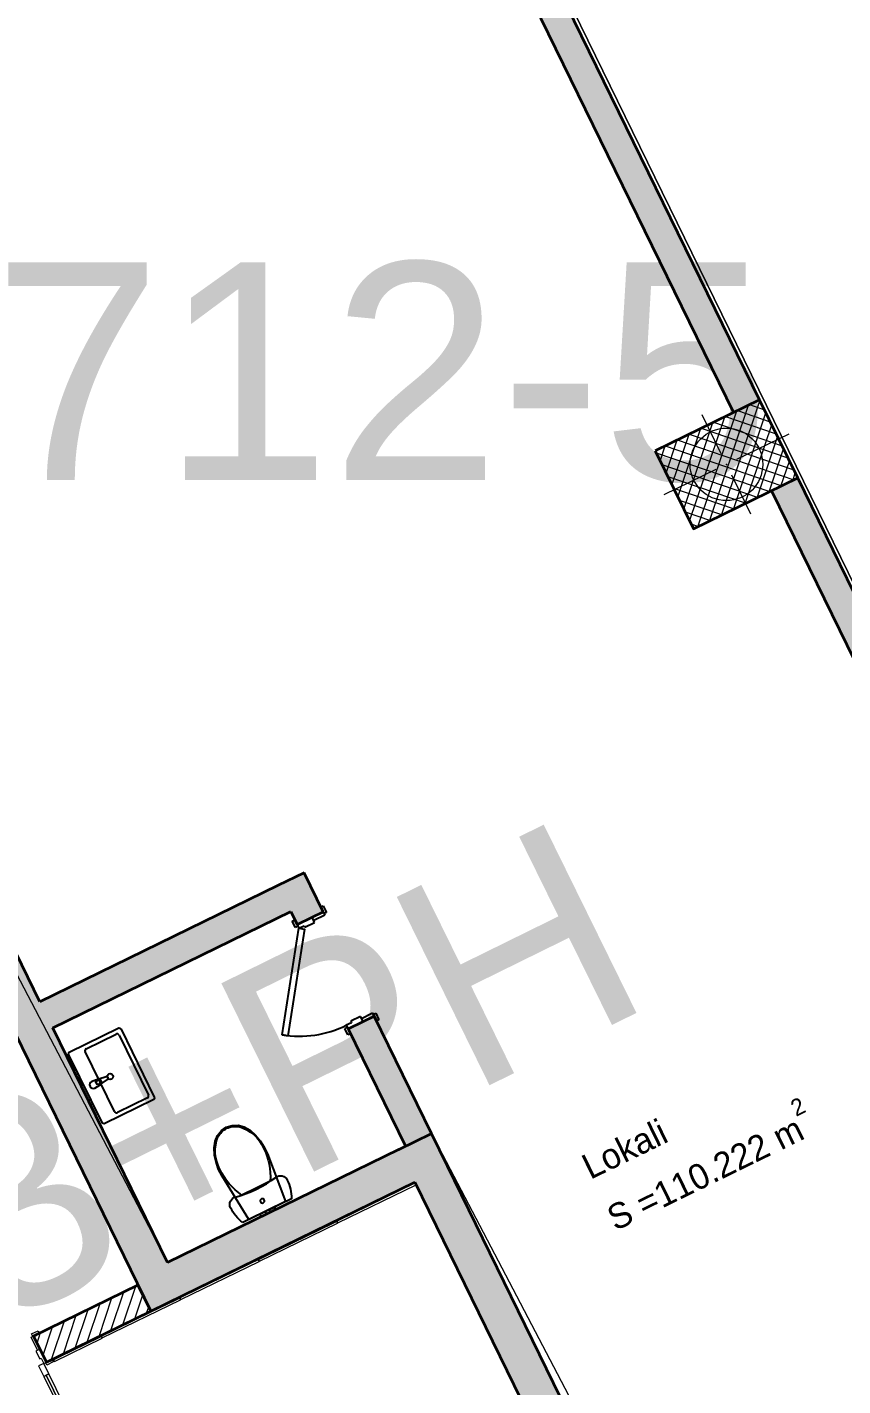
# Model space of a CAD drawing. Header units: metres. Extents: x 7511825 to 7512099, y 4692231 to 4692445.
# Drawn here: x 7511888.15 to 7511893.77, y 4692375.46 to 4692384.83 of the extents above; entities that cross this region are included whole.
import ezdxf
from ezdxf import colors
from ezdxf.entities.mleader import LeaderData, LeaderLine
from ezdxf.math import Vec2, Vec3

# ---------------------------------------------------------------- set-up
doc = ezdxf.new("R2010")
doc.units = ezdxf.units.M
doc.header["$XCLIPFRAME"] = 0
doc.set_wipeout_variables(frame=1)
doc.header["$PDMODE"] = 32
doc.header["$PDSIZE"] = 0.5
doc.linetypes.add('Wipeout_Contour', pattern=[1000, 0, -1000])
for name, color, linetype, lineweight in [('- lokalet e_Pen_No__132', 255, 'Continuous', 0), ('0_Pen_No__132', 255, 'Continuous', 0), ('A - Muret_Pen_No__7', 7, 'Continuous', 35), ('A - Perdhesa Polyine_Pen_No__6', 1, 'Continuous', 0), ('A - Sanitaria_Pen_No__42', 8, 'Continuous', 25), ('A - Shtyllat_Pen_No__1', 7, 'Continuous', 0), ('A - Shtyllat_Pen_No__7', 7, 'Continuous', 35), ('ARCHICAD Doors_Pen_No__42', 8, 'Continuous', 25), ('etazha', 7, 'Continuous', 0)]:
    doc.layers.add(name, color=color, linetype=linetype, lineweight=lineweight)
for name, color, linetype in [('- Pllakat_koridore_CD', 7, 'Continuous'), ('A - Muret', 7, 'Continuous'), ('A - Shtyllat', 7, 'Continuous'), ('fer +', 32, 'Continuous')]:
    doc.layers.add(name, color=color, linetype=linetype)
for name, color, linetype, lineweight, true_color in [('- Pllakat_koridore_CD_Pen_No__145', 7, 'Continuous', 20, 0x0077b0), ('2D Drafting - General_Pen_No__81', 7, 'Continuous', 20, 0x6a6a6a), ('ARCHICAD Doors_Pen_No__108', 7, 'Continuous', 13, 0xfd8379), ('parcelat e vjetra nr', 7, 'Continuous', 0, 0x848443)]:
    doc.layers.add(name, color=color, linetype=linetype, lineweight=lineweight, true_color=true_color)
doc.styles.add('GENERATED_STYLE_1', font='arial.ttf')
doc.styles.add('GENERATED_STYLE_3', font='ARIALN.TTF')
doc.styles.get("Standard").update_dxf_attribs({"font": 'arial.ttf'})
picture_1 = doc.add_image_def('image1.tif', size_in_pixel=(11235, 8447))
pattern_1 = [(44.99999999999999, (0, 0), (-45.96193909124158, 45.96193909124162), [])]

# ---------------------------------------------------------------- blocks, each defined once
blk = doc.blocks.new('Wall_141', base_point=(18048.00015142277, -9420.839652827637))
at = {"layer": '- Pllakat_koridore_CD_Pen_No__145', "linetype": 'Continuous', "lineweight": 0, "true_color": 0x0077b0}
blk.add_hatch(color=144, dxfattribs=at).paths.add_polyline_path([(18048.00015142277, -9400.839652827637), (17448.00015142277, -9400.839652827637), (17448.00015142277, -9420.839652827637), (18048.00015142277, -9420.839652827637)])
at = {"layer": '- Pllakat_koridore_CD_Pen_No__145', "color": 144, "linetype": 'Continuous', "lineweight": 20, "true_color": 0x0077b0, "flags": 128}
for points in [[(18048.00015142277, -9400.839652827637), (17448.00015142277, -9400.839652827637)], [(17448.00015142277, -9400.839652827637), (17448.00015142277, -9420.839652827637)], [(17448.00015142277, -9420.839652827637), (18048.00015142277, -9420.839652827637)], [(18048.00015142277, -9420.839652827637), (18048.00015142277, -9400.839652827637)]]:
    blk.add_lwpolyline(points, dxfattribs=at)
blk = doc.blocks.new('Wall_142', base_point=(18048.00015142277, -9420.839652827637))
at = {"color": 254, "linetype": 'Wipeout_Contour', "lineweight": 0, "ltscale": 80356.74196701619}
blk.add_wipeout([(18048.000151422762, -9400.839652827637), (17448.00015142277, -9400.839652827637), (17448.00015142277, -9420.839652827637), (18048.000151422762, -9420.839652827637)], dxfattribs=at).dxf.layer = '- Pllakat_koridore_CD'
at = {"layer": '- Pllakat_koridore_CD_Pen_No__145', "color": 144, "linetype": 'Continuous', "lineweight": 20, "true_color": 0x0077b0, "flags": 128}
for points in [[(18048.00015142277, -9400.839652827637), (17448.00015142277, -9400.839652827637)], [(17448.00015142277, -9400.839652827637), (17448.00015142277, -9420.839652827637)], [(17448.00015142277, -9420.839652827637), (18048.00015142277, -9420.839652827637)], [(18048.00015142277, -9420.839652827637), (18048.00015142277, -9400.839652827637)]]:
    blk.add_lwpolyline(points, dxfattribs=at)
blk = doc.blocks.new('Wall_143', base_point=(18650.00015142276, -9420.839652827637))
at = {"layer": '- Pllakat_koridore_CD_Pen_No__145', "linetype": 'Continuous', "lineweight": 0, "true_color": 0x0077b0}
blk.add_hatch(color=144, dxfattribs=at).paths.add_polyline_path([(18650.00004897139, -9400.839652827637), (18050.00015142277, -9400.839652827637), (18050.00015142277, -9420.839652827637), (18650.00004897139, -9420.839652827637)])
at = {"layer": '- Pllakat_koridore_CD_Pen_No__145', "color": 144, "linetype": 'Continuous', "lineweight": 20, "true_color": 0x0077b0, "flags": 128}
for points in [[(18650.00004897139, -9400.839652827637), (18050.00015142277, -9400.839652827637)], [(18050.00015142277, -9400.839652827637), (18050.00015142277, -9420.839652827637)], [(18050.00015142277, -9420.839652827637), (18650.00004897139, -9420.839652827637)], [(18650.00004897139, -9420.839652827637), (18650.00004897139, -9400.839652827637)]]:
    blk.add_lwpolyline(points, dxfattribs=at)
blk = doc.blocks.new('Wall_144', base_point=(18650.00015142276, -9420.839652827637))
at = {"color": 254, "linetype": 'Wipeout_Contour', "lineweight": 0, "ltscale": 82491.73119059877}
blk.add_wipeout([(18650.000048971386, -9400.839652827637), (18050.00015142277, -9400.839652827637), (18050.00015142277, -9420.839652827637), (18650.000048971386, -9420.839652827637)], dxfattribs=at).dxf.layer = '- Pllakat_koridore_CD'
at = {"layer": '- Pllakat_koridore_CD_Pen_No__145', "color": 144, "linetype": 'Continuous', "lineweight": 20, "true_color": 0x0077b0, "flags": 128}
for points in [[(18650.00004897139, -9400.839652827637), (18050.00015142277, -9400.839652827637)], [(18050.00015142277, -9400.839652827637), (18050.00015142277, -9420.839652827637)], [(18050.00015142277, -9420.839652827637), (18650.00004897139, -9420.839652827637)], [(18650.00004897139, -9420.839652827637), (18650.00004897139, -9400.839652827637)]]:
    blk.add_lwpolyline(points, dxfattribs=at)
blk = doc.blocks.new('Wall_145', base_point=(16844.00015142277, -9420.839652827637))
at = {"layer": '- Pllakat_koridore_CD_Pen_No__145', "linetype": 'Continuous', "lineweight": 0, "true_color": 0x0077b0}
blk.add_hatch(color=144, dxfattribs=at).paths.add_polyline_path([(16844.00015142277, -9400.839652827637), (16244.00015142277, -9400.839652827637), (16244.00015142277, -9420.839652827637), (16844.00015142277, -9420.839652827637)])
at = {"layer": '- Pllakat_koridore_CD_Pen_No__145', "color": 144, "linetype": 'Continuous', "lineweight": 20, "true_color": 0x0077b0, "flags": 128}
for points in [[(16844.00015142277, -9400.839652827637), (16244.00015142277, -9400.839652827637)], [(16244.00015142277, -9400.839652827637), (16244.00015142277, -9420.839652827637)], [(16244.00015142277, -9420.839652827637), (16844.00015142277, -9420.839652827637)], [(16844.00015142277, -9420.839652827637), (16844.00015142277, -9400.839652827637)]]:
    blk.add_lwpolyline(points, dxfattribs=at)
blk = doc.blocks.new('Wall_146', base_point=(16844.00015142277, -9420.839652827637))
at = {"color": 254, "linetype": 'Wipeout_Contour', "lineweight": 0, "ltscale": 76135.67463681748}
blk.add_wipeout([(16844.000151422762, -9400.839652827637), (16244.000151422768, -9400.839652827637), (16244.000151422768, -9420.839652827637), (16844.000151422762, -9420.839652827637)], dxfattribs=at).dxf.layer = '- Pllakat_koridore_CD'
at = {"layer": '- Pllakat_koridore_CD_Pen_No__145', "color": 144, "linetype": 'Continuous', "lineweight": 20, "true_color": 0x0077b0, "flags": 128}
for points in [[(16844.00015142277, -9400.839652827637), (16244.00015142277, -9400.839652827637)], [(16244.00015142277, -9400.839652827637), (16244.00015142277, -9420.839652827637)], [(16244.00015142277, -9420.839652827637), (16844.00015142277, -9420.839652827637)], [(16844.00015142277, -9420.839652827637), (16844.00015142277, -9400.839652827637)]]:
    blk.add_lwpolyline(points, dxfattribs=at)
blk = doc.blocks.new('Wall_147', base_point=(17446.00015142276, -9420.839652827637))
at = {"layer": '- Pllakat_koridore_CD_Pen_No__145', "linetype": 'Continuous', "lineweight": 0, "true_color": 0x0077b0}
blk.add_hatch(color=144, dxfattribs=at).paths.add_polyline_path([(17446.00015142276, -9400.839652827637), (16846.00015142277, -9400.839652827637), (16846.00015142277, -9420.839652827637), (17446.00015142276, -9420.839652827637)])
at = {"layer": '- Pllakat_koridore_CD_Pen_No__145', "color": 144, "linetype": 'Continuous', "lineweight": 20, "true_color": 0x0077b0, "flags": 128}
for points in [[(17446.00015142276, -9400.839652827637), (16846.00015142277, -9400.839652827637)], [(16846.00015142277, -9400.839652827637), (16846.00015142277, -9420.839652827637)], [(16846.00015142277, -9420.839652827637), (17446.00015142276, -9420.839652827637)], [(17446.00015142276, -9420.839652827637), (17446.00015142276, -9400.839652827637)]]:
    blk.add_lwpolyline(points, dxfattribs=at)
blk = doc.blocks.new('Wall_148', base_point=(17446.00015142276, -9420.839652827637))
at = {"color": 254, "linetype": 'Wipeout_Contour', "lineweight": 0, "ltscale": 78237.61465516838}
blk.add_wipeout([(17446.00015142277, -9400.839652827637), (16846.000151422773, -9400.839652827637), (16846.000151422773, -9420.839652827637), (17446.00015142277, -9420.839652827637)], dxfattribs=at).dxf.layer = '- Pllakat_koridore_CD'
at = {"layer": '- Pllakat_koridore_CD_Pen_No__145', "color": 144, "linetype": 'Continuous', "lineweight": 20, "true_color": 0x0077b0, "flags": 128}
for points in [[(17446.00015142276, -9400.839652827637), (16846.00015142277, -9400.839652827637)], [(16846.00015142277, -9400.839652827637), (16846.00015142277, -9420.839652827637)], [(16846.00015142277, -9420.839652827637), (17446.00015142276, -9420.839652827637)], [(17446.00015142276, -9420.839652827637), (17446.00015142276, -9400.839652827637)]]:
    blk.add_lwpolyline(points, dxfattribs=at)
blk = doc.blocks.new('Wall_159', base_point=(16242.00015142276, -9420.839652827637))
at = {"layer": '- Pllakat_koridore_CD_Pen_No__145', "linetype": 'Continuous', "lineweight": 0, "true_color": 0x0077b0}
blk.add_hatch(color=144, dxfattribs=at).paths.add_polyline_path([(16242.00015142276, -9400.839652827637), (15876.24783000628, -9400.839652827637), (15876.24783000628, -9420.839652827637), (16242.00015142276, -9420.839652827637)])
at = {"layer": '- Pllakat_koridore_CD_Pen_No__145', "color": 144, "linetype": 'Continuous', "lineweight": 20, "true_color": 0x0077b0, "flags": 128}
for points in [[(16242.00015142276, -9400.839652827637), (15876.24783000628, -9400.839652827637)], [(15876.24783000628, -9400.839652827637), (15876.24783000628, -9420.839652827637)], [(15876.24783000628, -9420.839652827637), (16242.00015142276, -9420.839652827637)], [(16242.00015142276, -9420.839652827637), (16242.00015142276, -9400.839652827637)]]:
    blk.add_lwpolyline(points, dxfattribs=at)
blk = doc.blocks.new('Wall_160', base_point=(16242.00015142276, -9420.839652827637))
at = {"color": 254, "linetype": 'Wipeout_Contour', "lineweight": 0, "ltscale": 74454.61165820449}
blk.add_wipeout([(16242.00015142276, -9400.839652827637), (15876.24783000628, -9400.839652827637), (15876.24783000628, -9420.839652827637), (16242.00015142276, -9420.839652827637)], dxfattribs=at).dxf.layer = '- Pllakat_koridore_CD'
at = {"layer": '- Pllakat_koridore_CD_Pen_No__145', "color": 144, "linetype": 'Continuous', "lineweight": 20, "true_color": 0x0077b0, "flags": 128}
for points in [[(16242.00015142276, -9400.839652827637), (15876.24783000628, -9400.839652827637)], [(15876.24783000628, -9400.839652827637), (15876.24783000628, -9420.839652827637)], [(15876.24783000628, -9420.839652827637), (16242.00015142276, -9420.839652827637)], [(16242.00015142276, -9420.839652827637), (16242.00015142276, -9400.839652827637)]]:
    blk.add_lwpolyline(points, dxfattribs=at)
blk = doc.blocks.new('WC 25')
at = {"layer": 'A - Sanitaria_Pen_No__42', "color": 8, "linetype": 'Continuous', "lineweight": 25}
for p, q in [((-57.00000000000002, 19.99999999999999), (-40.30508652763323, 19.99999999999999)), ((-57.00000000000001, -1.396097351027983e-14), (-57.00000000000002, 19.99999999999999)), ((-40.30508652763323, 19.99999999999999), (-16, 19.99999999999999)), ((-16.00000000000001, 20), (-11.31370849898477, 20)), ((-16, -3.918869757271531e-15), (-16.00000000000001, 20)), ((-11.31370849898477, 20), (-5.204170427930421e-15, 20)), ((-5.204170427930421e-15, 20), (11.31370849898476, 20)), ((0, -9.797174393178828e-16), (11.31370849898476, 2.078294534965184e-15)), ((11.31370849898476, 20), (16, 20)), ((11.31370849898476, 2.078294534965184e-15), (16, 3.918869757271531e-15)), ((16, 3.918869757271531e-15), (16, 20)), ((16, 20), (40.30508652763321, 20.00000000000001)), ((16, 8.344386303604799e-16), (40.30508652763322, 7.403924280813468e-15)), ((40.30508652763321, 20.00000000000001), (57.00000000000001, 20.00000000000001)), ((40.30508652763322, 7.403924280813468e-15), (57.00000000000001, 1.396097351027983e-14)), ((57.00000000000001, 1.396097351027983e-14), (57.00000000000001, 20.00000000000001)), ((-57.00000000000001, -1.396097351027983e-14), (-40.30508652763322, -1.233987380135578e-14)), ((-40.30508652763322, -1.233987380135578e-14), (-16, -7.003300884182581e-15)), ((-16, -3.918869757271531e-15), (-11.31370849898476, -3.463824224941975e-15)), ((-11.31370849898476, -3.463824224941975e-15), (0, -9.797174393178828e-16)), ((0, -173.043128093735), (-108.9414490875, -173.043128093735)), ((108.94192722759, -173.0439845194988), (0, -173.043128093735))]:
    blk.add_line(p, q, dxfattribs=at)
at = {"layer": 'A - Sanitaria_Pen_No__42', "color": 8, "linetype": 'Continuous', "lineweight": 25, "flags": 128}
for points in [[(-186.7682631467, 0), (-193.8693581966, -15.0746413120042), (-200.0738475094, -30.5397014672892), (-205.3603698866, -46.34193640352952), (-209.7107245634, -62.42694121210544), (-213.1099338703, -78.73933744709024), (-215.5462948001, -95.22296378510154), (-217.0114192992, -111.8210693814283), (-217.5002631467, -128.4765092547871), (-216.2173727373001, -140.0108815650937), (-212.4322594593, -150.9820926738929), (-206.3296959658, -160.8545761033256), (-198.2075826805, -169.1464004488141), (-188.4624056031, -175.4527951600276), (-177.5698815996, -179.4659096659603), (-166.0617359879, -180.989841291873), (-154.4997460369, -179.9501983698504), (-116.2154201973, -173.1684674505817), (-77.63938685730999, -168.3121815209318), (-38.86847430810999, -165.3935301669119), (0, -164.4198393883651), (38.86847430811999, -165.3935301669119), (77.63938685730999, -168.3121815209318), (116.2154201973, -173.1684674505817), (154.4997460369, -179.9501983698504), (166.0617359879, -180.989841291873), (177.5698815996, -179.4659096659603), (188.4624056031, -175.4527951600276), (198.2075826805, -169.1464004488141), (206.3296959658, -160.8545761032256), (212.4322594593, -150.9820926738929), (216.2173727373001, -140.0108815650937), (217.5002631467, -128.4765092547871), (217.0114192992, -111.8210693814283), (215.5462948001, -95.22296378512154), (213.1099338703, -78.73933744709024), (209.7107245634, -62.42694121208545), (205.3603698866, -46.34193640348954), (200.0738475094, -30.53970146730919), (193.8693581966, -15.0746413120042), (186.7682631467, 0)], [(-169.4236422528, -453.4253930753143), (-157.0185212545, -503.1720699369143), (-137.9976229151, -550.1101050979429), (-112.3998459602, -587.3056767129143), (-79.35704269199998, -615.8237892609145), (-41.04853310946, -633.7835462424), (0, -640.0005631756572), (41.04853310946, -633.7835462424), (79.35704269199998, -615.8237892609145), (112.3998459602, -587.3056767129143), (137.9976229151, -550.1101050978286), (157.0185212545, -503.1720699369143), (169.4236422528, -453.4253930753143), (174.911377667, -402.0795756378286), (173.3483030642, -350.3829989806857), (140.9747959978, 0), (-140.9747959978, 0), (-173.3483030642, -350.3829989808), (-174.911377667, -402.0795756378286)]]:
    blk.add_lwpolyline(points, close=True, dxfattribs=at)
at = {"layer": 'A - Sanitaria_Pen_No__42', "color": 8, "linetype": 'Continuous', "lineweight": 25}
blk.add_ellipse((0, -74.97928748964377), major_axis=(15.00000000000012, 0), ratio=0.9997238331952335, dxfattribs=at)
for centre, major_axis, ratio, start_param, end_param in [((258.0954531797001, -387.9368792382496), (2.605531720383982e-14, 425.5156216793372), 0.999376558603521, 1.04139159284319, 1.594412146043378), ((-258.0954531796998, -387.9368792382496), (2.605531600571874e-14, 425.515602112535), 0.999376558603521, 4.688770856147699, 5.241791409347888), ((89.46048916920994, -412.3034721187431), (1.574013472974813e-14, 257.0559077230598), 0.999376558603521, 1.515065097273171, 2.415653657674887), ((-89.46048916921002, -412.3034721187431), (1.574012877507819e-14, 257.0558104759198), 0.999376558603521, 3.867527851996295, 4.76811641239801), ((0.8128152203590935, -492.7552085922817), (8.48730025619216e-15, 138.6081319463105), 0.9993765586035211, 2.509088138730394, 3.135731915735492), ((-0.8118348282016573, -492.7582364361648), (8.487114857410327e-15, 138.6051041544286), 0.9993765586035211, 3.147453519471862, 3.774097296476959)]:
    blk.add_ellipse(centre, major_axis=major_axis, ratio=ratio, start_param=start_param, end_param=end_param, dxfattribs=at)
blk = doc.blocks.new('Basin 25')
at = {"layer": 'A - Sanitaria_Pen_No__42', "color": 8, "linetype": 'Continuous', "lineweight": 25}
for p, q in [((-13.6, -99.7810059381), (-13.6, -84.9104088676)), ((-13.6, -84.9104088676), (13.6, -84.9104088676)), ((13.6, -84.9104088676), (13.6, -99.7810059381)), ((-245, -355), (-245, -125)), ((-230, -110), (230, -110)), ((245, -125), (245, -355)), ((230, -370), (-230, -370))]:
    blk.add_line(p, q, dxfattribs=at)
at = {"layer": 'A - Sanitaria_Pen_No__42', "color": 8, "linetype": 'Continuous', "lineweight": 25, "flags": 128}
for points in [[(-260, 0), (260, 0, -0.4142135623730947), (275, -15), (275, -385, -0.414213562373095), (260, -400), (-260, -400, -0.414213562373095), (-275, -385), (-275, -15, -0.414213562373095)], [(-25, -60), (-21, -101.9528102783, 0.1210195755652548), (-17.72976797925985, -111.4662619611651), (-11.1, -164.4, 0.8825662804506818), (11.1000000000126, -164.3999999998994), (17.72976797919999, -111.4662619614, 0.1210195755656533), (21.00000000004952, -101.9528102785052), (25, -60, 0.9999999999999999)]]:
    blk.add_lwpolyline(points, format="xyb", close=True, dxfattribs=at)
for points in [[(-113.5, 8.266365894244634e-16), (-86.50000000000001, -8.266365894244634e-16), (-86.50000000000001, 20), (-113.5, 20)], [(86.50000000000001, 8.266365894244634e-16), (113.5, -8.266365894244634e-16), (113.5, 20), (86.50000000000001, 20)]]:
    blk.add_lwpolyline(points, close=True, dxfattribs=at)
at = {"layer": 'A - Sanitaria_Pen_No__42', "color": 8, "linetype": 'Continuous', "lineweight": 25}
blk.add_circle((0, -189.083), 20, dxfattribs=at)
for centre, radius, start, end in [((-230, -125), 15, 90, 180), ((0, -100.0528918427), 21.0857698475, 212.7710253823, 327.2289746177), ((0, -99.7810059381), 13.6, 180, 0), ((230, -125), 15.00000000000001, 0, 90), ((-230, -355), 15.00000000000001, 180, 270), ((230, -355), 15.00000000000001, 270, 0)]:
    blk.add_arc(centre, radius, start, end, dxfattribs=at)
blk = doc.blocks.new('Wall_172', base_point=(16625, -1.06581410364015e-11))
at = {"layer": 'A - Muret', "linetype": 'Continuous', "lineweight": 0, "true_color": 0x000000}
for points in [[(16875.0000474552, -1599.999948527698), (16625, -1599.999948527698), (16625, -4700.000019396691), (16875.0000474552, -4700.000019396691)], [(16625, -9150.839651259887), (16875.0000474552, -9150.839651259887), (16875.0000474552, -6199.999966578678), (16625, -6199.999966578678)], [(16875, -9150.839651259887), (16625, -9400.839651259887), (16875, -9400.839651259887)], [(16625, -9150.839651259887), (16625, -9400.839651259887), (16875, -9150.839651259887)]]:
    blk.add_hatch(color=18, dxfattribs=at).paths.add_polyline_path(points)
at = {"layer": 'A - Muret_Pen_No__7', "color": 7, "linetype": 'Continuous', "lineweight": 35, "flags": 128}
for points in [[(16625, -1599.999968560558), (16625, -1999.999999999994)], [(16875, -4700.000010725534), (16875, -1599.999948527697)], [(16625, -2199.999999999995), (16625, -4699.999995198846)], [(16625, -6200.000053276584), (16625, -9400.839651259887)], [(16875, -7150.839651259885), (16875, -6199.999988037415)], [(16875, -9150.839651259887), (16875, -7350.839651259884)], [(16625, -9400.839651259887), (16875, -9400.839651259887)]]:
    blk.add_lwpolyline(points, dxfattribs=at)
blk = doc.blocks.new('Wall_173', base_point=(16625, -9400.839651259887))
at = {"layer": 'A - Muret', "linetype": 'Continuous', "lineweight": 0, "true_color": 0x000000}
for points in [[(16875, -9400.839651259887), (18650.00004897139, -9400.839651259887), (18650.00004897139, -9150.839651259887), (16875, -9150.839651259887)], [(18700.00004897139, -9150.839651259887), (18900.00004897139, -9400.839651259887), (18900.00004897139, -9150.839651259887)]]:
    blk.add_hatch(color=18, dxfattribs=at).paths.add_polyline_path(points)
at = {"layer": 'A - Muret_Pen_No__7', "color": 7, "linetype": 'Continuous', "lineweight": 35, "flags": 128}
for points in [[(18650.00004897139, -9150.839651259887), (16875, -9150.839651259887)], [(18900.00004897139, -9400.839651259887), (18900.00004897139, -9150.839651259887)], [(16875, -9400.839651259887), (18650.00004897139, -9400.839651259887)]]:
    blk.add_lwpolyline(points, dxfattribs=at)
blk = doc.blocks.new('Wall_174', base_point=(18650.00004897139, -9150.839651259885))
at = {"layer": 'A - Muret', "linetype": 'Continuous', "lineweight": 0, "true_color": 0x000000}
blk.add_hatch(color=18, dxfattribs=at).paths.add_polyline_path([(18900.00004897139, -11400.83965125989), (18900.00004897139, -9150.839651259885), (18650.00004897139, -9150.839651259885), (18650.00004897139, -11400.83965125989)])
at = {"layer": 'A - Muret_Pen_No__7', "color": 7, "linetype": 'Continuous', "lineweight": 35, "flags": 128}
for points in [[(18650.00004897139, -9150.839651259885), (18900.00004897139, -9150.839651259885)], [(18650.00004897139, -9400.839651259887), (18650.00004897139, -11400.83965125989)], [(18900.00004897139, -11400.83965125989), (18900.00004897139, -9400.839651259887)]]:
    blk.add_lwpolyline(points, dxfattribs=at)
blk = doc.blocks.new('Wall_202', base_point=(23150, -18400.84061403969))
at = {"layer": 'A - Muret', "linetype": 'Continuous', "lineweight": 0, "true_color": 0x000000}
for points in [[(22950.00011710641, -600.0000000000085), (22950.00011710641, -5599.999914872935), (23149.99989088843, -5599.999914872935), (23149.99989088843, -600.0000000000085)], [(22950.00010868856, -6200.000031979341), (22950.00010868856, -11400.8406792568), (23150.00002371351, -11400.8406792568), (23149.99984190664, -6200.000031979341)]]:
    blk.add_hatch(color=18, dxfattribs=at).paths.add_polyline_path(points)
at = {"layer": 'A - Muret_Pen_No__7', "color": 7, "linetype": 'Continuous', "lineweight": 35, "flags": 128}
for points in [[(22950, -600.0000000000103), (22950, -5599.999914872936)], [(23150, -5599.999914872935), (23150, -600.0000000000085)], [(22950, -6200.000031979342), (22950, -11400.84057406553)], [(23150, -11400.84057406553), (23150, -6200.000031979343)]]:
    blk.add_lwpolyline(points, dxfattribs=at)
blk = doc.blocks.new('Door 25_2')
at = {"layer": 'ARCHICAD Doors_Pen_No__42', "color": 8, "linetype": 'Continuous', "lineweight": 25}
for p, q in [((-260.3921784050518, 393.9747868736185), (-237.4491209510099, 426.7408686451782)), ((349.0569425459581, -32.76608177155968), (-260.3921784050518, 393.9747868736185)), ((-237.4491209510099, 426.7408686451782), (371.9999999999999, 0)), ((-437, 0), (-437, 19)), ((-437, 19), (-387, 19)), ((-387, 0), (-437, 0)), ((-400, 0), (-437.0000000000001, 0)), ((-400, 0), (-437.0000000000001, 0)), ((-372.0000000000001, 0), (-400, 0)), ((-400, 0), (-400, -115)), ((-400, 0), (-400, -115)), ((-400, 0), (-400, -115)), ((-387, 19), (-387, 0)), ((-372.0000000000001, -40), (-372.0000000000001, 0)), ((371.9999999999999, 0), (349.0569425459581, -32.76608177155968)), ((400, 0), (372.0000000000001, 0)), ((372.0000000000001, 0), (372.0000000000001, -40)), ((387, 19), (437, 19)), ((387, 0), (387, 19)), ((437, 0), (387, 0)), ((400, -115), (400, 0)), ((400, 0), (400, -115)), ((400, 0), (400, -115)), ((400, 0), (437.0000000000001, 0)), ((400, 0), (437.0000000000001, 0)), ((437, 19), (437, 0)), ((-360.0000000000001, -40), (-372.0000000000001, -40)), ((-360.0000000000001, -115), (-360.0000000000001, -40)), ((372.0000000000001, -40), (360.0000000000001, -40)), ((360.0000000000001, -40), (360.0000000000001, -115)), ((-400, -200), (-400, -115)), ((-400, -115), (-375, -115)), ((-400, -115), (-360.0000000000001, -115)), ((-400, -115), (-400, -200)), ((-400, -115), (-400, -200)), ((-375, -115), (-375, -200)), ((360.0000000000001, -115), (400, -115)), ((375, -200), (375, -115)), ((375, -115), (400, -115)), ((400, -115), (400, -200)), ((400, -115), (400, -200)), ((400, -115), (400, -200)), ((-437, -219), (-437, -200)), ((-437, -200), (-387, -200)), ((-400, -200), (-437.0000000000001, -200)), ((-400, -200), (-437.0000000000001, -200)), ((-387, -219), (-437, -219)), ((-375, -200), (-400, -200)), ((-387, -200), (-387, -219)), ((400, -200), (375, -200)), ((387, -200), (437, -200)), ((387, -219), (387, -200)), ((437, -219), (387, -219)), ((400, -200), (437.0000000000001, -200)), ((400, -200), (437.0000000000001, -200)), ((437, -200), (437, -219))]:
    blk.add_line(p, q, dxfattribs=at)
blk.add_arc((371.9999999999999, 0), 744, 145, 180, dxfattribs=at)
blk = doc.blocks.new('Wall_205', base_point=(18900.00004897139, -9400.839651259887))
at = {"layer": 'A - Muret', "linetype": 'Continuous', "lineweight": 0, "true_color": 0x000000}
for points in [[(18700.00004897139, -7350.839651259885), (18900.00004897139, -7150.839651259885), (18700.00004897139, -7150.839651259885)], [(18700.00004897139, -7350.839651259885), (18900.00004897139, -7350.839651259885), (18900.00004897139, -7150.839651259885)], [(18700.00004897139, -7350.839651259885), (18700.00004897139, -7450.839660200591), (18900.00004003068, -7450.839660200591), (18900.00004003068, -7350.839651259885)], [(18700.00004897139, -9150.839651259887), (18900.00004003068, -9150.839651259887), (18900.00004003068, -8250.839651259887), (18700.00004897139, -8250.839651259887)]]:
    blk.add_hatch(color=18, dxfattribs=at).paths.add_polyline_path(points)
at = {"layer": 'A - Muret_Pen_No__7', "color": 7, "linetype": 'Continuous', "lineweight": 35}
for p, q in [((18700.00004897139, -7450.839651259885), (18700.00004897139, -7413.839651259885)), ((18700.00004897139, -7450.839651259885), (18815.00004897139, -7450.839651259885)), ((18815.00004897139, -7450.839651259885), (18900.00004897139, -7450.839651259885)), ((18900.00004897139, -7450.839651259885), (18900.00004897139, -7413.839651259885)), ((18700.00004897139, -8250.839651259885), (18700.00004897139, -8287.839651259885)), ((18700.00004897139, -8250.839651259885), (18815.00004897139, -8250.839651259885)), ((18815.00004897139, -8250.839651259885), (18900.00004897139, -8250.839651259885)), ((18900.00004897139, -8250.839651259885), (18900.00004897139, -8287.839651259885))]:
    blk.add_line(p, q, dxfattribs=at)
at = {"layer": 'A - Muret_Pen_No__7', "color": 7, "linetype": 'Continuous', "lineweight": 35, "flags": 128}
for points in [[(18900.00004897139, -7150.839651259885), (18700.00004897139, -7150.839651259885)], [(18900.00004897139, -7450.839651259886), (18900.00004897139, -7150.839651259885)], [(18700.00004897139, -7350.839651259885), (18700.00004897139, -7450.839660200591)], [(18700.00004897139, -8250.839651259887), (18700.00004897139, -9150.839651259887)], [(18900.00004897139, -9150.839651259887), (18900.00004897139, -8250.839662435768)]]:
    blk.add_lwpolyline(points, dxfattribs=at)
at = {"layer": 'ARCHICAD Doors_Pen_No__42', "color": 8, "linetype": 'Continuous', "lineweight": 25, "zscale": 1000, "rotation": 90}
blk.add_blockref('Door 25_2', (18700.00004897139, -7850.839651259885), dxfattribs=at)
blk = doc.blocks.new('Wall_206', base_point=(18900.00004897139, -7150.839651259885))
at = {"layer": 'A - Muret', "linetype": 'Continuous', "lineweight": 0, "true_color": 0x000000}
blk.add_hatch(color=18, dxfattribs=at).paths.add_polyline_path([(18700.00004897139, -7150.839651259885), (16875, -7150.839651259885), (16875, -7350.839651259885), (18700.00004897139, -7350.839651259885)])
at = {"layer": 'A - Muret_Pen_No__7', "color": 7, "linetype": 'Continuous', "lineweight": 35, "flags": 128}
for points in [[(18700.00004897139, -7150.839651259885), (16875, -7150.839651259885)], [(16875, -7350.839651259885), (18700.00004897139, -7350.839651259885)]]:
    blk.add_lwpolyline(points, dxfattribs=at)
blk = doc.blocks.new('Metal Double Door 25')
at = {"layer": 'ARCHICAD Doors_Pen_No__108', "color": 11, "linetype": 'Continuous', "lineweight": 13, "true_color": 0xfd8379}
for p, q in [((-730, 730), (-730, 649.9999999999999)), ((-690, 730), (-730, 730)), ((-690, 649.9999999999999), (-690, 730)), ((690, 649.9999999999999), (690, 730)), ((690, 730), (730, 730)), ((730, 730), (730, 649.9999999999999)), ((-730, 649.9999999999999), (-690, 649.9999999999999)), ((-710, 649.9999999999999), (-710, 80.00000000000001)), ((730, 649.9999999999999), (690, 649.9999999999999)), ((710, 649.9999999999999), (710, 80.00000000000001)), ((-793, 0), (-793, 19)), ((-793, 19), (-743, 19)), ((-743, 0), (-793, 0)), ((-750, 0), (-793, 0)), ((-750, 0), (-793, 0)), ((-730, 0), (-750, 0)), ((-750, 0), (-750, -100)), ((-750, 0), (-750, -100)), ((-750, 0), (-750, -100)), ((-743, 19), (-743, 0)), ((-690, 80.00000000000001), (-730, 80.00000000000001)), ((-730, 80.00000000000001), (-730, 0)), ((-730, -40), (-730, 0)), ((-730, 0), (-690, 0)), ((-690, 0), (-690, 80.00000000000001)), ((690, 0), (690, 80.00000000000001)), ((690, 80.00000000000001), (730, 80.00000000000001)), ((730, 0), (690, 0)), ((730, 80.00000000000001), (730, 0)), ((750, 0), (730, 0)), ((730, 0), (730, -40)), ((743, 19), (793, 19)), ((743, 0), (743, 19)), ((793, 0), (743, 0)), ((750, -100), (750, 0)), ((750, 0), (750, -100)), ((750, 0), (750, -100)), ((750, 0), (793, 0)), ((750, 0), (793, 0)), ((793, 19), (793, 0)), ((-718, -40), (-730, -40)), ((-718, -100), (-718, -40)), ((730, -40), (718, -40)), ((718, -40), (718, -100)), ((-750, -200), (-750, -100)), ((-750, -100), (-731, -100)), ((-750, -100), (-718, -100)), ((-750, -100), (-750, -200)), ((-750, -100), (-750, -200)), ((-731, -100), (-731, -200)), ((718, -100), (750, -100)), ((731, -200), (731, -100)), ((731, -100), (750, -100)), ((750, -100), (750, -200)), ((750, -100), (750, -200)), ((750, -100), (750, -200)), ((-793, -219), (-793, -200)), ((-793, -200), (-743, -200)), ((-750, -200), (-793, -200)), ((-750, -200), (-793, -200)), ((-743, -219), (-793, -219)), ((-731, -200), (-750, -200)), ((-743, -200), (-743, -219)), ((750, -200), (731, -200)), ((743, -200), (793, -200)), ((743, -219), (743, -200)), ((793, -219), (743, -219)), ((750, -200), (793, -200)), ((750, -200), (793, -200)), ((793, -200), (793, -219))]:
    blk.add_line(p, q, dxfattribs=at)
at = {"layer": 'ARCHICAD Doors_Pen_No__108', "color": 11, "linetype": 'Continuous', "lineweight": 13, "true_color": 0xfd8379, "flags": 128}
for points in [[(-730, 649.9999999999999), (-730, 80.00000000000001), (-710, 80.00000000000001), (-710, 649.9999999999999)], [(-710, 649.9999999999999), (-710, 80.00000000000001), (-690, 80.00000000000001), (-690, 649.9999999999999)], [(710, 649.9999999999999), (710, 80.00000000000001), (690, 80.00000000000001), (690, 649.9999999999999)], [(730, 649.9999999999999), (730, 80.00000000000001), (710, 80.00000000000001), (710, 649.9999999999999)]]:
    blk.add_lwpolyline(points, close=True, dxfattribs=at)
at = {"layer": 'ARCHICAD Doors_Pen_No__108', "color": 11, "linetype": 'Continuous', "lineweight": 13, "true_color": 0xfd8379}
for centre, start, end in [((-730, 0), 0, 90), ((730, 0), 90, 180)]:
    blk.add_arc(centre, 730, start, end, dxfattribs=at)
blk = doc.blocks.new('Wall_226', base_point=(13525.00000000001, -9400.839651259887))
at = {"layer": 'A - Muret', "linetype": 'Continuous', "lineweight": 0, "true_color": 0x000000}
h = blk.add_hatch(dxfattribs=at)
h.set_pattern_fill('COMMON_BRICK', color=18, style=0, pattern_type=2)
h.set_pattern_definition(pattern_1)
h.paths.add_polyline_path([(13600, -9400.839651259887), (14324.99998770653, -9400.839651259887), (14324.99998770653, -9200.839671749003), (13600, -9200.839671749003)])
h = blk.add_hatch(dxfattribs=at)
h.set_pattern_fill('COMMON_BRICK', color=18, style=0, pattern_type=2)
h.set_pattern_definition(pattern_1)
h.paths.add_polyline_path([(15824.99999180436, -9400.839651259887), (16625, -9400.839651259887), (16625, -9200.839671749003), (15824.99999180436, -9200.839671749003)])
at = {"layer": 'A - Muret_Pen_No__7', "color": 7, "linetype": 'Continuous', "lineweight": 35}
for p, q in [((13600, -9400.839651259887), (13600, -9200.839651259887)), ((14325.00000000001, -9200.839651259887), (14282.00000000001, -9200.839651259887)), ((14325.00000000001, -9300.839651259887), (14325.00000000001, -9200.839651259887)), ((15825.00000000001, -9200.839651259887), (15868.00000000001, -9200.839651259887)), ((15825.00000000001, -9300.839651259887), (15825.00000000001, -9200.839651259887)), ((14325.00000000001, -9400.839651259887), (14325.00000000001, -9300.839651259887)), ((15825.00000000001, -9400.839651259887), (15825.00000000001, -9300.839651259887)), ((14325.00000000001, -9400.839651259887), (14282.00000000001, -9400.839651259887)), ((15825.00000000001, -9400.839651259887), (15868.00000000001, -9400.839651259887))]:
    blk.add_line(p, q, dxfattribs=at)
at = {"layer": 'A - Muret_Pen_No__7', "color": 7, "linetype": 'Continuous', "lineweight": 35, "flags": 128}
for points in [[(13525.00000000001, -9200.839651259887), (13525.00000000001, -9400.839651259887)], [(14325.00000000001, -9200.839651259887), (13600, -9200.839651259887)], [(16625, -9200.839651259887), (15825.00000000001, -9200.839651259887)], [(16625, -9400.839651259887), (16625, -9200.839651259887)], [(13525.00000000001, -9400.839651259887), (14325.00000000001, -9400.839651259887)], [(15825.00000000001, -9400.839651259887), (16625, -9400.839651259887)]]:
    blk.add_lwpolyline(points, dxfattribs=at)
at = {"layer": 'ARCHICAD Doors_Pen_No__108', "color": 11, "linetype": 'Continuous', "lineweight": 13, "true_color": 0xfd8379, "zscale": 1000, "rotation": 180}
blk.add_blockref('Metal Double Door 25', (15075.00000000001, -9400.839651259887), dxfattribs=at)
blk = doc.blocks.new('Wall_240', base_point=(17025, -0.003680407405740181))
at = {"layer": 'A - Muret', "linetype": 'Continuous', "lineweight": 0, "true_color": 0x000000}
for points in [[(17080.00003688041, -0.003702934515958933), (17080.00003688041, -50.00360515357971), (18775.00001265127, -50.00360515357971), (18775.00001265127, -0.003702934515958933)], [(18830.00000262789, -50.00360515357971), (20525.0000297333, -50.00360515357971), (20525.0000297333, -0.003702934515958933), (18830.00000262789, -0.003702934515958933)], [(20580.0000304087, -50.00362298936447), (22295.00003733981, -50.00362298936447), (22295.00003733981, -0.003693020484252241), (20580.0000304087, -0.003693020484252241)]]:
    blk.add_hatch(color=18, dxfattribs=at).paths.add_polyline_path(points)
at = {"layer": 'A - Muret_Pen_No__7', "color": 7, "linetype": 'Continuous', "lineweight": 35, "flags": 128}
for points in [[(18774.99998323618, -0.003680407405954406), (17080.00003688041, -0.003680407405746786)], [(17080.00003688041, -50.00368040740576), (18774.99998323618, -50.00368040740597)], [(20524.99996647235, -0.003680407406168762), (18830.00002011659, -0.003680407405961143)], [(18830.00002011659, -50.00368040740597), (20524.99996647235, -50.00368040740618)], [(22294.99996311958, -0.003680407406385569), (20580.00000335276, -0.003680407406175499)], [(20580.00000335276, -50.00368040740619), (22294.99996311959, -50.00368040740639)]]:
    blk.add_lwpolyline(points, dxfattribs=at)
blk = doc.blocks.new('Column_56', base_point=(22750, -5900.000000000019))
at = {"layer": 'A - Shtyllat', "linetype": 'Continuous', "lineweight": 0, "true_color": 0x000000}
h = blk.add_hatch(dxfattribs=at)
h.set_pattern_fill('CONCRETE_BLOCK', color=18, style=0, pattern_type=2)
h.set_pattern_definition([(44.99999999999999, (0, 0), (-45.96193909124158, 45.96193909124162), []), (135.0000000000002, (0, 0), (45.96193909124145, 45.96193909124175), [])])
h.paths.add_polyline_path([(22350, -5600.000000000019), (22350, -6200.000000000019), (23150, -6200.000000000019), (23150, -5600.000000000019)])
at = {"layer": 'A - Shtyllat_Pen_No__1', "color": 7, "linetype": 'Continuous', "lineweight": 13}
for p, q in [((22750, -5820.000000000019), (22750, -5520.000000000019)), ((22670, -5900.000000000019), (22270, -5900.000000000019)), ((22750, -5980.000000000019), (22750, -6280.000000000019)), ((22830, -5900.000000000019), (23230, -5900.000000000019))]:
    blk.add_line(p, q, dxfattribs=at)
blk.add_point((22750, -5900.000000000019), dxfattribs=at)
at = {"layer": 'A - Shtyllat_Pen_No__7', "color": 7, "linetype": 'Continuous', "lineweight": 35, "flags": 128}
blk.add_lwpolyline([(22350, -5600.000000000019), (22350, -6200.000000000019), (23150, -6200.000000000019), (23150, -5600.000000000019)], close=True, dxfattribs=at)

msp = doc.modelspace()

# ---------------------------------------------------------------- linework, layer by layer
at = {"layer": '- lokalet e_Pen_No__132', "color": 255, "linetype": 'Continuous', "lineweight": 0, "flags": 128}
for points in [[(7511899.075916148, 4692370.280859612), (7511904.802749554, 4692372.988235268), (7511896.420705603, 4692390.100984005), (7511890.781106889, 4692387.253180017)], [(7511893.505574491, 4692367.558490457), (7511899.075916148, 4692370.280859612), (7511890.781106889, 4692387.253180017), (7511884.869914306, 4692384.425445324), (7511889.112583503, 4692376.31371774), (7511890.931929008, 4692377.202878654), (7511893.429999997, 4692372.429499995), (7511891.638880744, 4692371.315373288)]]:
    msp.add_lwpolyline(points, close=True, dxfattribs=at)
at = {"layer": '0_Pen_No__132', "color": 255, "linetype": 'Continuous', "lineweight": 0, "flags": 128}
msp.add_lwpolyline([(7511887.176238359, 4692372.873459221), (7511889.900186361, 4692374.232324449), (7511889.904228956, 4692374.224052745), (7511891.679826641, 4692375.091832976), (7511890.825873336, 4692376.850526353), (7511888.997745902, 4692375.979334239), (7511885.835916264, 4692382.448872478), (7511883.118128601, 4692381.120619785), (7511886.279958239, 4692374.651081546), (7511884.707684384, 4692373.882670898), (7511885.585867982, 4692372.085786492), (7511887.169646782, 4692372.887592143)], close=True, dxfattribs=at)
at = {"layer": 'A - Shtyllat_Pen_No__1', "color": 7, "linetype": 'Continuous', "flags": 128}
msp.add_lwpolyline([(7511892.47241, 4692381.907969523), (7511892.735865079, 4692381.368904201), (7511893.454618841, 4692381.72017764), (7511893.191163762, 4692382.259242962)], close=True, dxfattribs=at)

# ---------------------------------------------------------------- block references
at = {"layer": '- Pllakat_koridore_CD', "color": 144, "lineweight": 20, "true_color": 0x0077b0, "xscale": 0.001, "yscale": 0.001, "zscale": 0.001, "rotation": 26.04594870372196}
for name, p in [('Wall_141', (7511890.285011129, 4692376.58619309)), ('Wall_145', (7511889.203286718, 4692376.057526564))]:
    msp.add_blockref(name, p, dxfattribs=at)
at = {"layer": 'A - Muret', "color": 7, "lineweight": 35, "xscale": 0.001, "yscale": 0.001, "zscale": 0.001, "rotation": 26.04594870372196}
for name, p in [('Wall_240', (7511885.229292803, 4692384.601078737)), ('Wall_205', (7511891.041701958, 4692376.978268104)), ('Wall_206', (7511890.053745409, 4692378.99976306))]:
    msp.add_blockref(name, p, dxfattribs=at)
at = {"layer": 'A - Sanitaria_Pen_No__42', "color": 8, "linetype": 'Continuous', "lineweight": 25, "xscale": 0.001, "yscale": 0.001, "rotation": 116.045948703722}
msp.add_blockref('Basin 25', (7511888.547986842, 4692377.512559727), dxfattribs=at)
at = {"layer": 'A - Shtyllat', "color": 7, "lineweight": 35, "xscale": 0.001, "yscale": 0.001, "zscale": 0.001, "rotation": 26.04594870372196}
msp.add_blockref('Column_56', (7511892.963514414, 4692381.814073597), dxfattribs=at)

# ---------------------------------------------------------------- texts
at = {"layer": '2D Drafting - General_Pen_No__81', "color": 251, "lineweight": 20, "true_color": 0x6a6a6a, "insert": (7511892.199695404, 4692376.526871788), "char_height": 0.175, "attachment_point": 7, "rotation": 26.04594870372196, "style": 'GENERATED_STYLE_3'}
msp.add_mtext('{\\fCentury Gothic|b0|i0|c0|p34;Lokali ^MS =110.222 m{\\H0.66x;\\S2^  ;}}', dxfattribs=at)
at = {"layer": 'parcelat e vjetra nr'}
msp.add_text('712-5', height=1.5, dxfattribs=at).set_placement((7511887.908882956, 4692381.705601959))

# ---------------------------------------------------------------- next in the draw order: block references
at = {"layer": '- Pllakat_koridore_CD', "color": 144, "lineweight": 20, "true_color": 0x0077b0, "xscale": 0.001, "yscale": 0.001, "zscale": 0.001, "rotation": 26.04594870372196}
for name, p in [('Wall_142', (7511890.285011129, 4692376.58619309)), ('Wall_146', (7511889.203286718, 4692376.057526564))]:
    msp.add_blockref(name, p, dxfattribs=at)

# ---------------------------------------------------------------- next in the draw order: block references
for name, p in [('Wall_143', (7511890.825873336, 4692376.850526353)), ('Wall_147', (7511889.744148924, 4692376.321859827)), ('Wall_159', (7511888.662424511, 4692375.793193301))]:
    msp.add_blockref(name, p, dxfattribs=at)
at = {"layer": 'A - Sanitaria_Pen_No__42', "color": 8, "linetype": 'Continuous', "lineweight": 25, "xscale": -0.001, "yscale": 0.001, "rotation": 206.0459487037219}
msp.add_blockref('WC 25', (7511889.799325503, 4692376.671606961), dxfattribs=at)

# ---------------------------------------------------------------- next in the draw order: block references
at = {"layer": '- Pllakat_koridore_CD', "color": 144, "lineweight": 20, "true_color": 0x0077b0, "xscale": 0.001, "yscale": 0.001, "zscale": 0.001, "rotation": 26.04594870372196}
for name, p in [('Wall_144', (7511890.825873336, 4692376.850526353)), ('Wall_148', (7511889.744148924, 4692376.321859827)), ('Wall_160', (7511888.662424511, 4692375.793193301))]:
    msp.add_blockref(name, p, dxfattribs=at)

# ---------------------------------------------------------------- next in the draw order: block references
at = {"layer": 'A - Muret', "color": 7, "lineweight": 35, "xscale": 0.001, "yscale": 0.001, "zscale": 0.001, "rotation": 26.04594870372196}
for name, p in [('Wall_202', (7511898.811907891, 4692370.758427538)), ('Wall_172', (7511884.869914306, 4692384.425445324)), ('Wall_173', (7511888.997745902, 4692375.979334239)), ('Wall_174', (7511890.707318458, 4692377.093105705)), ('Wall_226', (7511886.212575073, 4692374.618149661))]:
    msp.add_blockref(name, p, dxfattribs=at)

# ---------------------------------------------------------------- next in the draw order: texts
at = {"layer": 'etazha', "color": 0, "style": 'GENERATED_STYLE_1'}
msp.add_text('2B+S+P+13+PH', height=1.446028900170204, rotation=26.20856088645989, dxfattribs=at).set_placement((7511879.091110481, 4692371.51045809))

# ---------------------------------------------------------------- next in the draw order: pictures from other files: only their frames are drawn
at = {"layer": 'fer +', "lineweight": 13}
image = msp.add_image(picture_1, insert=(7510761.385077205, 4690852.668166598), size_in_units=(2378.0750000000003, 1787.9483333333335), dxfattribs=at)
image.set_boundary_path([(5025.280434943736, 987.8931494690478), (5895.767949923873, 1572.597013030201)])
image.dxf.flags = 15

# ---------------------------------------------------------------- next in the draw order: leaders
at = {"layer": 'A - Perdhesa Polyine_Pen_No__6', "linetype": 'Continuous'}
ml = msp.add_multileader_mtext('Standard', dxfattribs=at)
ml.set_content('Përdhesa Morea', color=256)
ml.set_leader_properties()
ml.build(insert=Vec2(0, 0))
ml.multileader.update_dxf_attribs({"text_left_attachment_type": 6, "text_right_attachment_type": 6, "dogleg_length": 0.36, "arrow_head_size": 1.2})
ctx = ml.context
ctx.base_point, ctx.char_height, ctx.arrow_head_size, ctx.landing_gap_size, ctx.plane_origin = Vec3(7511875.265853332, 4692388.482324269), 1.5, 1.2, 0.3, Vec3(7511872.480409915, 4692371.913832963)
ctx.left_attachment, ctx.right_attachment = 6, 6
notes = []
notes.append((ctx, [(0, (1, 1, 0), (7511874.905853332, 4692388.482324269), (1, 0), 0.36, [(0, [(7511872.480409915, 4692371.913832963)], 0, [])])]))
ctx.mtext.insert, ctx.mtext.flow_direction = Vec3(7511875.565853332, 4692390.282324268), 5
for ctx, leaders in notes:
    for number, flags, end, landing, length, lines in leaders:
        leader = LeaderData()
        leader.index, (leader.has_last_leader_line, leader.has_dogleg_vector, leader.attachment_direction) = number, flags
        leader.last_leader_point, leader.dogleg_vector, leader.dogleg_length = Vec3(end), Vec3(landing), length
        for number, points, colour, breaks in lines:
            line = LeaderLine()
            line.index, line.vertices, line.color, line.breaks = number, Vec3.list(points), colors.encode_raw_color(colour), breaks
            leader.lines.append(line)
        ctx.leaders.append(leader)

doc.saveas('drawing.dxf')
